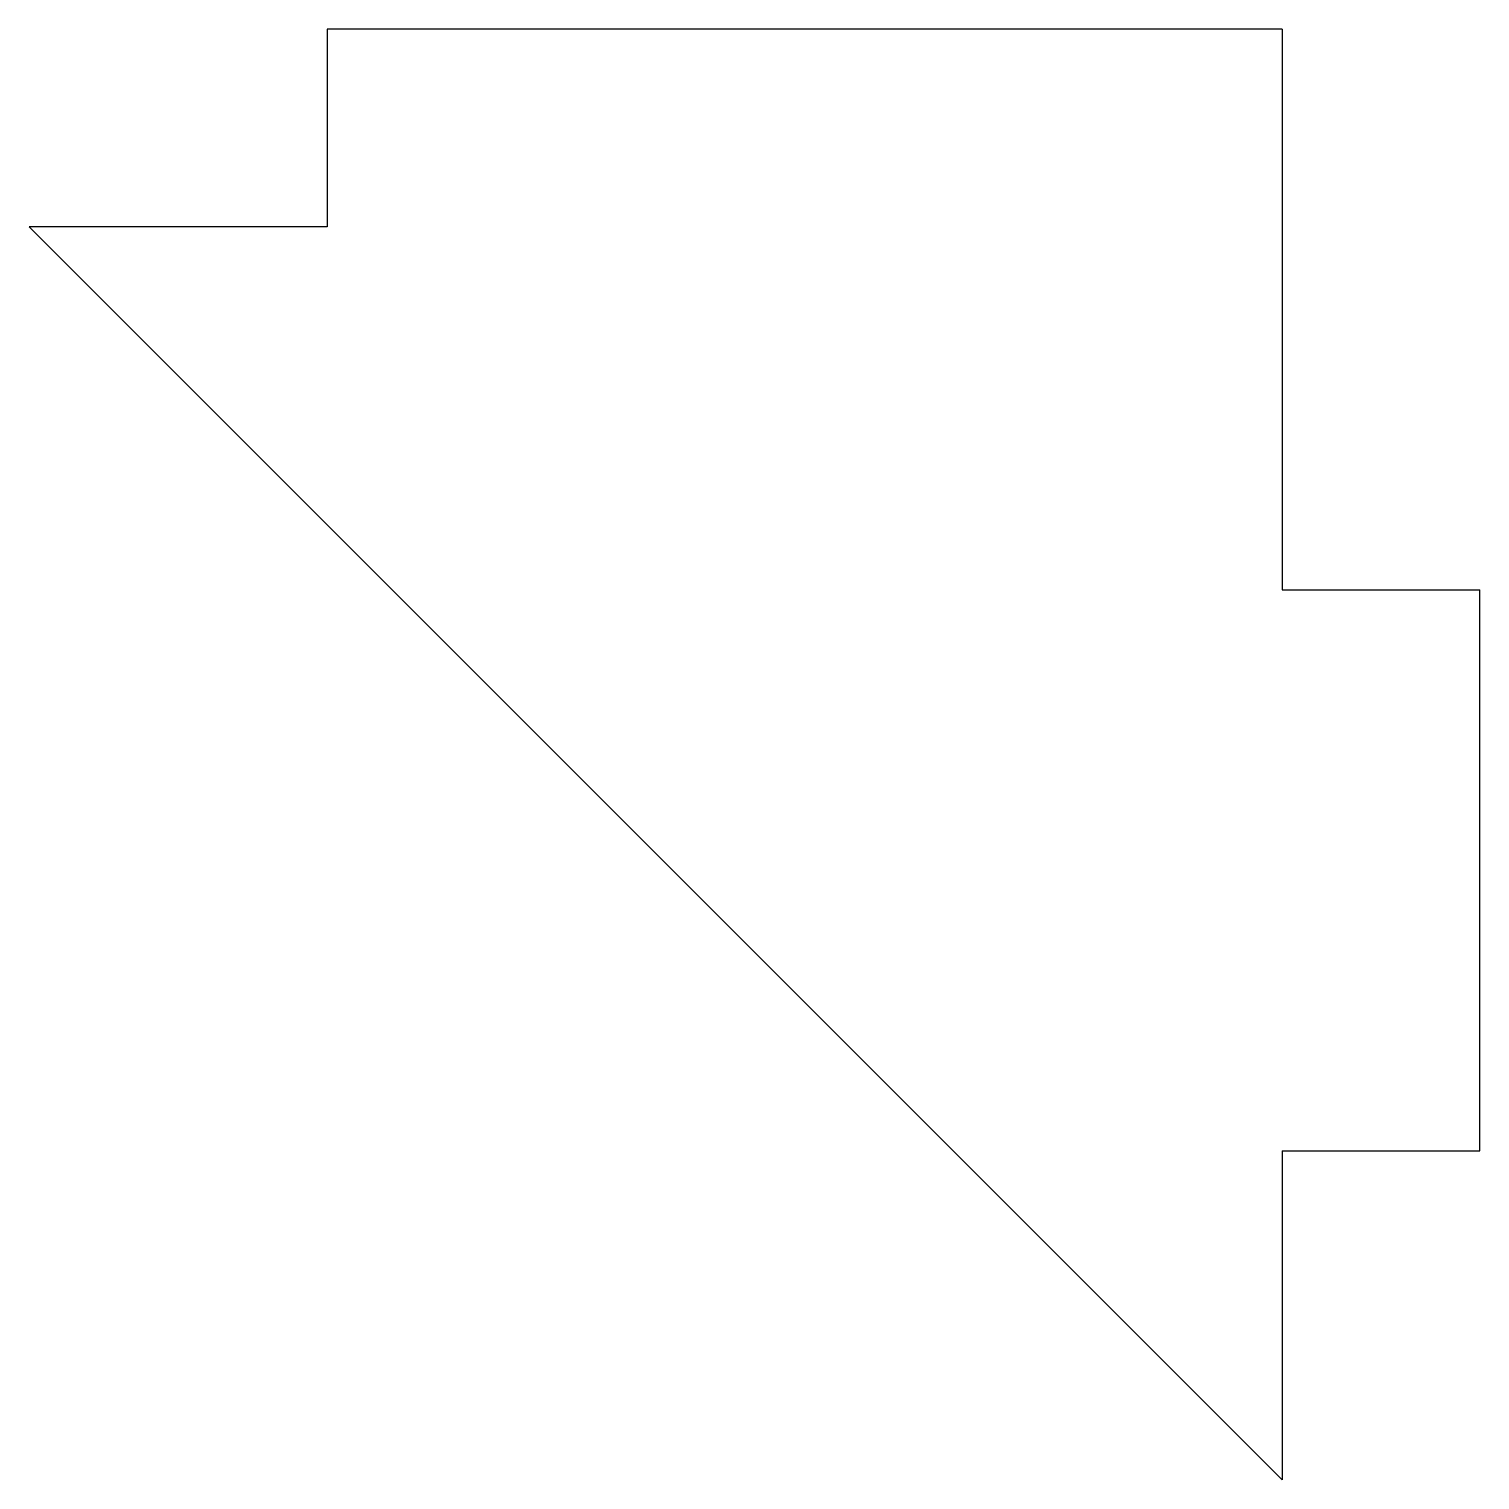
# Model space of a CAD drawing. Extents: x 116 to 160, y 231 to 275.
import ezdxf

# ---------------------------------------------------------------- set-up
doc = ezdxf.new("R2010")
doc.units = 0
doc.header["$MEASUREMENT"] = 0
doc.layers.add('VISIBLE', color=7, linetype='CONTINUOUS')

msp = doc.modelspace()

# ---------------------------------------------------------------- linework, layer by layer
at = {"layer": 'VISIBLE'}
for p, q in [((154, 275), (125.058, 275)), ((125.058, 275), (125.058, 269)), ((154, 275), (154, 258)), ((125.058, 269), (116.019, 269)), ((116.019, 269), (154, 231.019)), ((154, 258), (160, 258)), ((160, 241), (160, 258)), ((154, 241), (154, 231.019)), ((154, 241), (160, 241))]:
    msp.add_line(p, q, dxfattribs=at)

doc.saveas('drawing.dxf')
